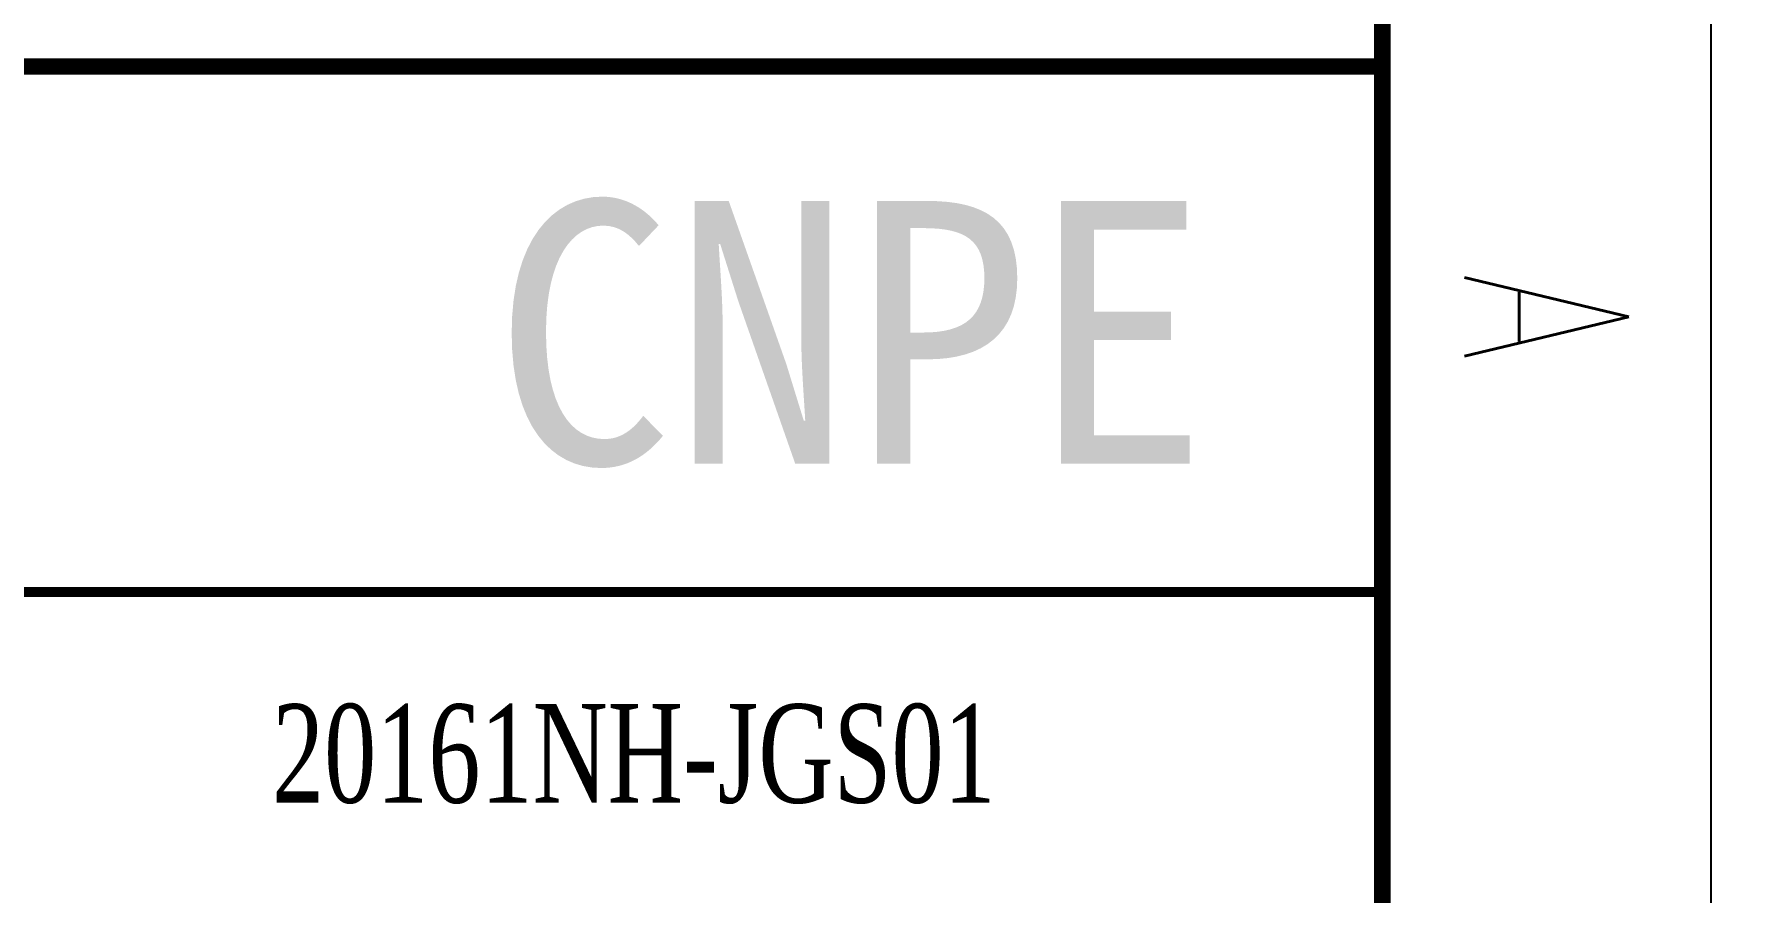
# Model space of a CAD drawing. Header units: inches. Extents: x 3186 to 109360, y -14990 to 740552.
# Drawn here: x 32085 to 34689, y 122418 to 123725 of the extents above; entities that cross this region are included whole.
import ezdxf
from ezdxf.enums import TextEntityAlignment as Align

# ---------------------------------------------------------------- set-up
doc = ezdxf.new("R2010")
doc.units = ezdxf.units.IN
doc.header["$MEASUREMENT"] = 0
for name, color, linetype in [('1', 7, 'Continuous'), ('PUB_TEXT', 7, 'Continuous'), ('图框', 4, 'Continuous')]:
    doc.layers.add(name, color=color, linetype=linetype)
doc.styles.add('HZ', font='txt_____.ttf', dxfattribs={"width": 0.7, "bigfont": 'HZTXT'})
doc.styles.get("Standard").update_dxf_attribs({"font": 'txt', "bigfont": 'gbcbig.shx'})
doc.styles.add('宋体', font='', dxfattribs={"width": 0.7})
doc.styles.get('宋体').set_extended_font_data('SimSun')
doc.dimstyles.new('Standard-yuanban', dxfattribs={"dimtxt": 800, "dimasz": 0.18, "dimexe": 0.18, "dimexo": 0.0625, "dimgap": 0.09, "dimtad": 0, "dimtih": 1, "dimtoh": 1, "dimdec": 4, "dimlfac": 0.02, "dimzin": 0, "dimdsep": 46, "dimtxsty": 'Standard', "dimcen": 0.09, "dimadec": 0, "dimazin": 0, "dimtfac": 1, "dimtdec": 4, "dimtofl": 0, "dimtmove": 0, "dimatfit": 3, "dimfxl": 1, "dimtolj": 1, "dimtzin": 0, "dimarcsym": 0})

# ---------------------------------------------------------------- blocks, each defined once
blk = doc.blocks.new('tk1')
at = {"layer": '图框'}
blk.add_line((-831, 584), (10, 584), dxfattribs=at)
at = {"layer": '图框', "color": 1}
blk.add_line((-806, 574), (0, 574), dxfattribs=at)
at = {"layer": '图框', "style": 'HZ', "width": 0.7}
blk.add_text('A', height=5, dxfattribs=at).set_placement((-50.375, 576.5), align=Align.CENTER)
blk = doc.blocks.new('图签')
at = {"layer": '1', "color": 7, "const_width": 0.5}
for points in [[(-180, 0), (0, 0), (0, 131.762), (-180, 131.762)], [(-180, 58), (0, 58), (0, 0), (-180, 0)]]:
    blk.add_lwpolyline(points, close=True, dxfattribs=at)
at = {"layer": '1', "color": 7, "const_width": 0.3}
blk.add_lwpolyline([(-180, 42), (0, 42)], dxfattribs=at)
at = {"linetype": 'Continuous', "insert": (-22.782, 37.062), "char_height": 3, "attachment_point": 5, "style": '宋体'}
blk.add_mtext_dynamic_manual_height_columns('{\\fTimes New Roman|b0|i0|c0|p18;20161NH-JGS01}', width=17.30878, gutter_width=1, heights=[-3.067], dxfattribs=at)
at = {"layer": 'PUB_TEXT', "color": 7, "style": '宋体'}
blk.add_text('CNPE', height=8, dxfattribs=at).set_placement((-27.046, 45.903))
blk = doc.blocks.new('*U123')
blk.add_blockref('图签', (0, 0))
blk = doc.blocks.new('*D87')
at = {"color": 0, "lineweight": -2, "transparency": 16777216}
for p, q in [((34637.2, 162325.7), (47393.9, 162325.7)), ((47393.7, 162325.5), (47393.7, 141700.8)), ((47393.7, 120275.9), (47393.7, 140900.6)), ((34637.2, 120275.7), (47393.9, 120275.7))]:
    blk.add_line(p, q, dxfattribs=at)
at = {"color": 0, "transparency": 16777216}
for points in [[(47393.7, 162325.5), (47393.7, 162325.5), (47393.7, 162325.7)], [(47393.7, 120275.9), (47393.7, 120275.9), (47393.7, 120275.7)]]:
    blk.add_solid(points, dxfattribs=at)
at = {"layer": 'Defpoints', "color": 0, "transparency": 16777216}
for p in [(34637.2, 162325.7), (47393.7, 162325.7), (34637.2, 120275.7)]:
    blk.add_point(p, dxfattribs=at)
at = {"color": 0, "transparency": 16777216, "insert": (47393.7, 141300.7), "char_height": 800, "attachment_point": 5}
blk.add_mtext('\\A1;841.0000', dxfattribs=at)

msp = doc.modelspace()

# ---------------------------------------------------------------- block references
at = {"linetype": 'Continuous', "xscale": 50, "yscale": 50, "zscale": 50, "rotation": 270}
msp.add_blockref('tk1', (5437.15523, 120775.71985), dxfattribs=at)
at = {"xscale": 50, "yscale": 50, "zscale": 50}
msp.add_blockref('*U123', (34137.15523, 120775.71985), dxfattribs=at)

# ---------------------------------------------------------------- dimensions: what is measured, and where the dimension line sits
dim = msp.add_linear_dim(base=(47393.68954, 162325.71985), p1=(34637.15523, 120275.71985), p2=(34637.15523, 162325.71985), angle=90, dimstyle='Standard-yuanban')
dim.commit()
dim.dimension.update_dxf_attribs({"geometry": '*D87', "text_midpoint": (47393.68954, 141300.71985)})

doc.saveas('drawing.dxf')
